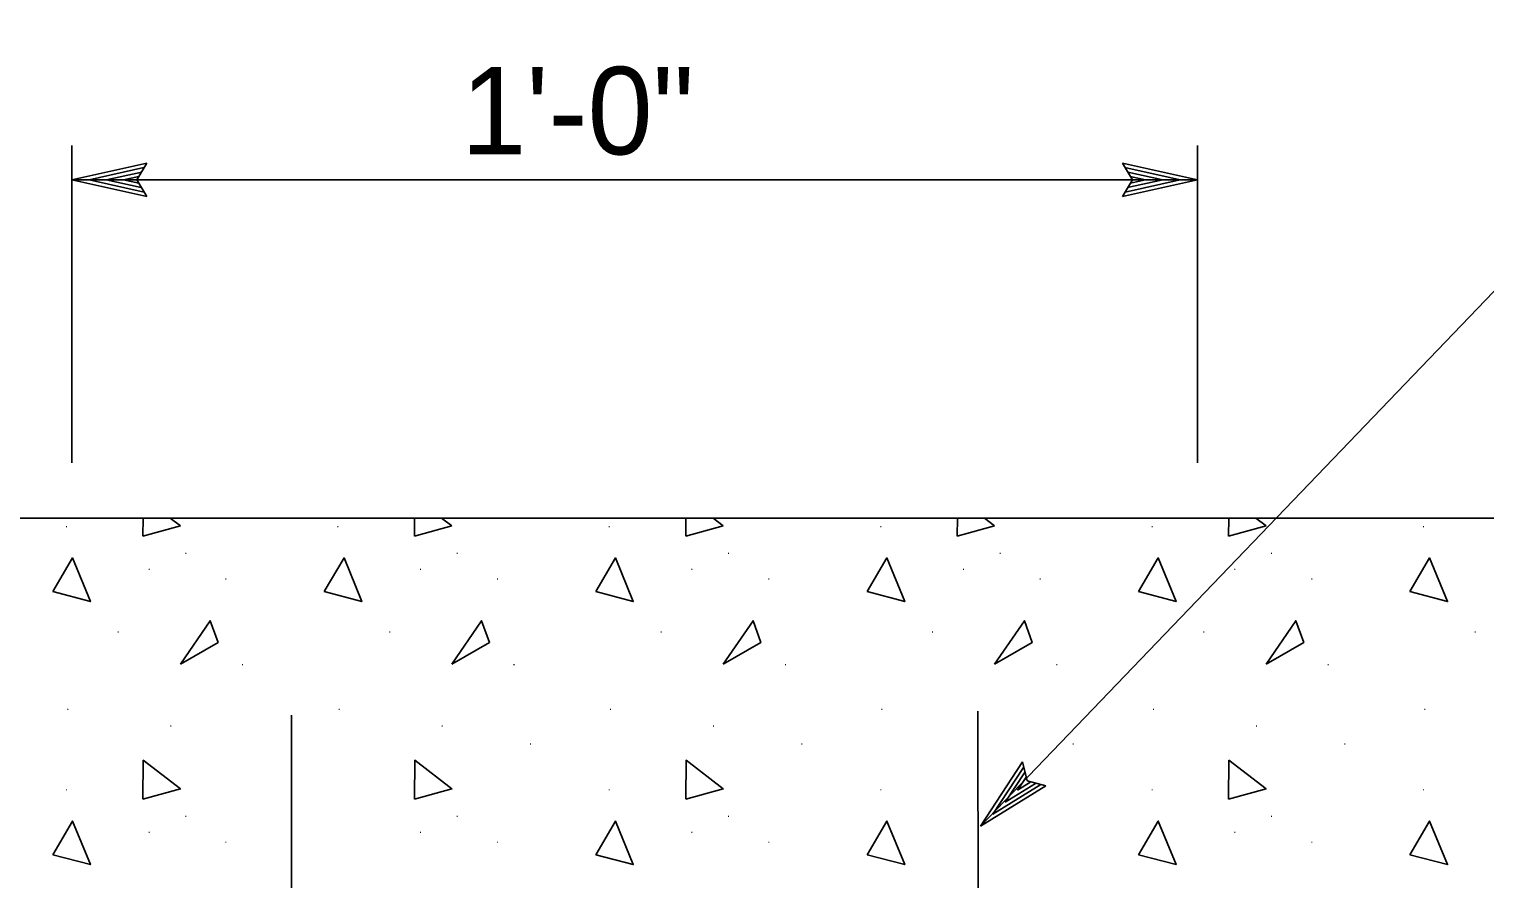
# Model space of a CAD drawing. Extents: x -894 to 866, y -472 to 714.
# Drawn here: x 237.9 to 354.3, y -175.7 to -107.7 of the extents above; entities that cross this region are included whole.
import ezdxf

# ---------------------------------------------------------------- set-up
doc = ezdxf.new("R2010")
doc.units = 0
for name, color, linetype in [('56 Stage 3 Anno', 7, 'Continuous'), ('57 Undefined', 7, 'Continuous'), ('59 Sndwall Anno', 7, 'Continuous'), ('60 Nongeo Data', 7, 'Continuous')]:
    doc.layers.add(name, color=color, linetype=linetype)

msp = doc.modelspace()

# ---------------------------------------------------------------- linework, layer by layer
at = {"layer": '56 Stage 3 Anno'}
for p, q in [((375.2, -107.72), (314.01, -171.47)), ((241.36, -142.41), (241.36, -117.04)), ((331.36, -142.41), (331.36, -117.04)), ((241.36, -119.77), (247.36, -118.44)), ((247.36, -118.44), (246.56, -119.77)), ((247.36, -118.44), (247.36, -118.44)), ((326.16, -119.77), (325.36, -118.43)), ((325.36, -118.43), (325.36, -118.43)), ((325.36, -118.43), (331.36, -119.77)), ((241.36, -119.77), (331.36, -119.77)), ((247.36, -121.11), (241.36, -119.77)), ((241.36, -119.77), (241.36, -119.77)), ((247.14, -120.76), (242.74, -119.78)), ((242.75, -119.77), (247.12, -118.8)), ((244.12, -119.78), (246.95, -119.15)), ((246.91, -120.4), (244.12, -119.78)), ((245.5, -119.78), (246.71, -119.51)), ((246.73, -120.05), (245.5, -119.78)), ((246.56, -119.77), (247.36, -121.11)), ((331.36, -119.77), (325.36, -121.1)), ((325.36, -121.1), (326.16, -119.77)), ((325.57, -118.79), (329.98, -119.77)), ((329.97, -119.78), (325.59, -120.75)), ((328.6, -119.77), (325.77, -120.4)), ((325.81, -119.15), (328.6, -119.77)), ((325.98, -119.5), (327.21, -119.77)), ((327.21, -119.77), (326.01, -120.04)), ((331.36, -119.77), (331.36, -119.77)), ((247.36, -121.11), (247.36, -121.11)), ((325.36, -121.1), (325.36, -121.1)), ((314.01, -171.47), (317.38, -166.33)), ((317.38, -166.33), (317.38, -166.33)), ((317.38, -166.33), (317.74, -167.85)), ((315.01, -170.5), (317.46, -166.76)), ((315.99, -169.55), (317.58, -167.13)), ((316.98, -168.58), (317.66, -167.55)), ((319.24, -168.25), (314.01, -171.47)), ((318.84, -168.14), (315, -170.51)), ((318.42, -168.05), (315.99, -169.55)), ((318.05, -167.92), (316.98, -168.58)), ((317.74, -167.85), (319.24, -168.25)), ((319.24, -168.25), (319.24, -168.25)), ((314.01, -171.47), (314.01, -171.47))]:
    msp.add_line(p, q, dxfattribs=at)
at = {"layer": '59 Sndwall Anno'}
for points in [[(247.05, -148.27), (247.06, -146.82)], [(250.05, -147.45), (247.05, -148.27)], [(249.23, -146.82), (250.05, -147.45)], [(268.75, -148.27), (268.76, -146.82)], [(271.75, -147.45), (268.75, -148.27)], [(270.93, -146.82), (271.75, -147.45)], [(290.45, -148.27), (290.46, -146.82)], [(293.45, -147.45), (290.45, -148.27)], [(292.64, -146.82), (293.45, -147.45)], [(312.15, -148.27), (312.17, -146.82)], [(315.15, -147.45), (312.15, -148.27)], [(314.34, -146.82), (315.15, -147.45)], [(333.86, -148.27), (333.87, -146.82)], [(336.85, -147.45), (333.86, -148.27)], [(336.04, -146.82), (336.85, -147.45)]]:
    msp.add_lwpolyline(points, dxfattribs=at)
for points in [[(239.84, -152.7), (241.43, -150.01), (242.85, -153.5)], [(261.55, -152.7), (263.13, -150.01), (264.55, -153.5)], [(283.25, -152.7), (284.83, -150.01), (286.25, -153.5)], [(304.95, -152.7), (306.53, -150.01), (307.96, -153.5)], [(326.65, -152.7), (328.23, -150.01), (329.66, -153.5)], [(348.35, -152.7), (349.93, -150.01), (351.36, -153.5)], [(250.05, -158.51), (252.42, -155.03), (253.06, -156.77)], [(271.75, -158.51), (274.12, -155.03), (274.76, -156.77)], [(293.45, -158.51), (295.83, -155.03), (296.46, -156.77)], [(315.15, -158.51), (317.53, -155.03), (318.16, -156.77)], [(336.85, -158.51), (339.23, -155.03), (339.86, -156.77)], [(247.05, -169.31), (247.07, -166.19), (250.05, -168.49)], [(268.75, -169.31), (268.78, -166.19), (271.75, -168.49)], [(290.45, -169.31), (290.48, -166.19), (293.45, -168.49)], [(333.86, -169.31), (333.88, -166.19), (336.85, -168.49)], [(239.84, -173.75), (241.43, -171.05), (242.85, -174.54)], [(283.25, -173.75), (284.83, -171.05), (286.25, -174.54)], [(304.95, -173.75), (306.53, -171.05), (307.96, -174.54)], [(326.65, -173.75), (328.23, -171.05), (329.66, -174.54)], [(348.35, -173.75), (349.93, -171.05), (351.36, -174.54)]]:
    msp.add_lwpolyline(points, close=True, dxfattribs=at)
at = {"layer": '60 Nongeo Data'}
for p, q in [((207.92, -146.82), (367.92, -146.82)), ((258.94, -162.58), (258.94, -190.07)), ((313.84, -190.02), (313.81, -162.26))]:
    msp.add_line(p, q, dxfattribs=at)

# ---------------------------------------------------------------- texts
at = {"layer": '57 Undefined'}
msp.add_text('1\'-0"', height=7, dxfattribs=at).set_placement((272.49, -117.74))
at = {"layer": '59 Sndwall Anno'}
for p in [(240.82, -147.57), (262.52, -147.57), (284.22, -147.57), (305.92, -147.57), (327.62, -147.57), (349.32, -147.57), (250.35, -149.69), (272.06, -149.69), (293.76, -149.69), (315.46, -149.69), (337.16, -149.69), (247.43, -150.97), (269.13, -150.97), (290.83, -150.97), (312.53, -150.97), (334.24, -150.97), (253.57, -151.74), (275.27, -151.74), (296.98, -151.74), (318.68, -151.74), (340.38, -151.74), (244.96, -155.99), (266.66, -155.99), (288.36, -155.99), (310.06, -155.99), (331.76, -155.99), (353.46, -155.99), (254.9, -158.59), (276.6, -158.59), (298.3, -158.59), (320.01, -158.59), (341.71, -158.59), (240.92, -162.17), (262.62, -162.17), (284.32, -162.17), (306.02, -162.17), (327.73, -162.17), (349.43, -162.17), (249.15, -163.5), (270.85, -163.5), (292.55, -163.5), (335.96, -163.5), (277.92, -164.94), (299.62, -164.94), (321.32, -164.94), (343.02, -164.94), (240.82, -168.61), (284.22, -168.61), (305.92, -168.61), (327.62, -168.61), (349.32, -168.61), (250.35, -170.73), (272.06, -170.73), (293.76, -170.73), (337.16, -170.73), (247.43, -172.01), (269.13, -172.01), (290.83, -172.01), (334.24, -172.01), (253.57, -172.79), (275.27, -172.79), (296.98, -172.79), (340.38, -172.79)]:
    msp.add_text('.', height=0.64, dxfattribs=at).set_placement(p)

doc.saveas('drawing.dxf')
